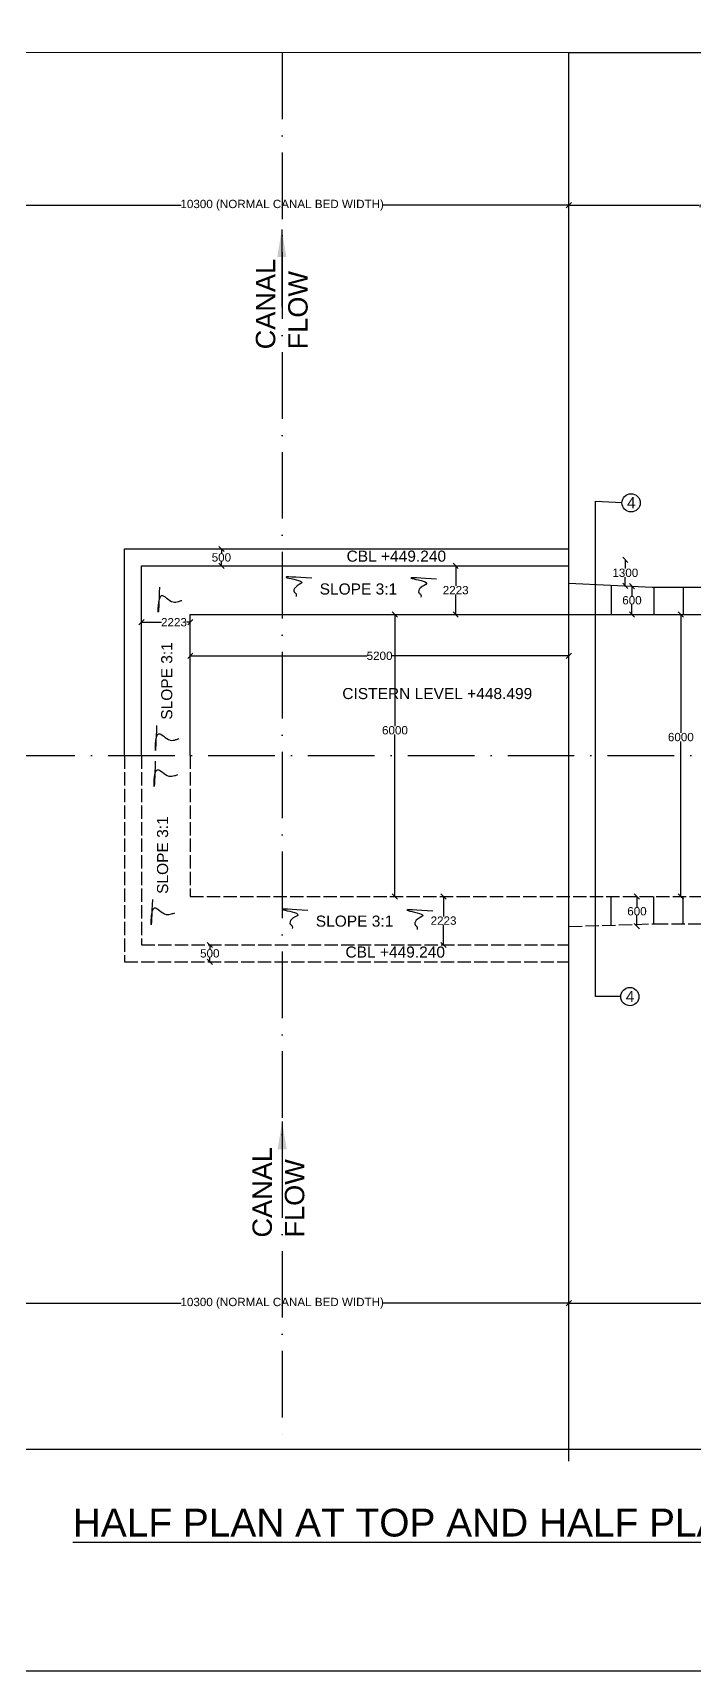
# Model space of a CAD drawing. Header units: millimetres. Extents: x 5124 to 3345995, y 2311 to 45968829.
# Drawn here: x 3280619 to 3292544, y 45924010 to 45953540 of the extents above; entities that cross this region are included whole.
import ezdxf

# ---------------------------------------------------------------- set-up
doc = ezdxf.new("R2010")
doc.units = ezdxf.units.MM
doc.header["$MEASUREMENT"] = 0
doc.linetypes.add('ACAD_ISO02W100', pattern=[15, 12, -3])
doc.linetypes.add('ACAD_ISO10W100', pattern=[18, 12, -3, 0, -3])
for name, color, linetype in [('DIMENSION', 7, 'Continuous'), ('DRAWING', 7, 'Continuous'), ('TEXT', 7, 'Continuous')]:
    doc.layers.add(name, color=color, linetype=linetype)
doc.styles.get("Standard").update_dxf_attribs({"font": 'arial.ttf', "height": 150})
doc.dimstyles.get("Standard").update_dxf_attribs({"dimtxt": 200, "dimasz": 110, "dimexe": 0.18, "dimexo": 0.0625, "dimgap": 0.09, "dimtad": 0, "dimtih": 1, "dimtoh": 1, "dimdec": 0, "dimzin": 0, "dimdsep": 46, "dimtxsty": 'Standard', "dimblk": 'OBLIQUE', "dimcen": 0.09, "dimse1": 1, "dimse2": 1, "dimadec": 0, "dimazin": 0, "dimtfac": 1, "dimtdec": 0, "dimtofl": 0, "dimtmove": 0, "dimatfit": 3, "dimfxl": 1, "dimtolj": 1, "dimtzin": 0, "dimarcsym": 0})

# ---------------------------------------------------------------- blocks, each defined once
blk = doc.blocks.new('_Oblique')
at = {"color": 0, "linetype": 'ByBlock', "lineweight": -2}
blk.add_line((-0.5, -0.5), (0.5, 0.5), dxfattribs=at)
blk = doc.blocks.new('*D58')
at = {"layer": 'Defpoints', "color": 0, "transparency": 16777216}
for p in [(3279946, 45950748), (3290283, 45950748), (3290283, 45950432)]:
    blk.add_point(p, dxfattribs=at)
at = {"layer": 'DIMENSION', "color": 0, "lineweight": -2, "transparency": 16777216}
for p, q in [((3279946, 45950432), (3283296, 45950432)), ((3290283, 45950432), (3286933, 45950432))]:
    blk.add_line(p, q, dxfattribs=at)
at = {"layer": 'DIMENSION', "color": 0, "lineweight": -2, "transparency": 16777216, "xscale": 95, "yscale": 95, "zscale": 95, "rotation": 180}
blk.add_blockref('_Oblique', (3279946, 45950432), dxfattribs=at)
at = {"layer": 'DIMENSION', "color": 0, "lineweight": -2, "transparency": 16777216, "xscale": 95, "yscale": 95, "zscale": 95}
blk.add_blockref('_Oblique', (3290283, 45950432), dxfattribs=at)
at = {"layer": 'DIMENSION', "color": 0, "transparency": 16777216, "insert": (3285115, 45950432), "char_height": 150, "attachment_point": 5}
blk.add_mtext('\\A1;10300 (NORMAL CANAL BED WIDTH)', dxfattribs=at)
blk = doc.blocks.new('*D59')
at = {"layer": 'Defpoints', "color": 0, "transparency": 16777216}
for p in [(3290283, 45950432), (3295445, 45950432), (3295445, 45950432)]:
    blk.add_point(p, dxfattribs=at)
at = {"layer": 'DIMENSION', "color": 0, "lineweight": -2, "transparency": 16777216}
for p, q in [((3290283, 45950432), (3292637, 45950432)), ((3295445, 45950432), (3293091, 45950432))]:
    blk.add_line(p, q, dxfattribs=at)
at = {"layer": 'DIMENSION', "color": 0, "lineweight": -2, "transparency": 16777216, "xscale": 95, "yscale": 95, "zscale": 95, "rotation": 180}
blk.add_blockref('_Oblique', (3290283, 45950432), dxfattribs=at)
at = {"layer": 'DIMENSION', "color": 0, "lineweight": -2, "transparency": 16777216, "xscale": 95, "yscale": 95, "zscale": 95}
blk.add_blockref('_Oblique', (3295445, 45950432), dxfattribs=at)
at = {"layer": 'DIMENSION', "color": 0, "transparency": 16777216, "insert": (3292864, 45950432), "char_height": 150, "attachment_point": 5}
blk.add_mtext('\\A1;4150', dxfattribs=at)
blk = doc.blocks.new('*D61')
at = {"layer": 'Defpoints', "color": 0, "transparency": 16777216}
for p in [(3284019, 45944236), (3284019, 45944236), (3284019, 45943931)]:
    blk.add_point(p, dxfattribs=at)
at = {"layer": 'DIMENSION', "color": 0, "lineweight": -2, "transparency": 16777216}
for p, q in [((3284019, 45944236), (3284019, 45944160)), ((3284019, 45943931), (3284019, 45944007))]:
    blk.add_line(p, q, dxfattribs=at)
at = {"layer": 'DIMENSION', "color": 0, "lineweight": -2, "transparency": 16777216, "xscale": 95, "yscale": 95, "zscale": 95}
for p, rotation in [((3284019, 45944236), 90), ((3284019, 45943931), 270)]:
    blk.add_blockref('_Oblique', p, dxfattribs=dict(at, rotation=rotation))
at = {"layer": 'DIMENSION', "color": 0, "transparency": 16777216, "insert": (3284019, 45944083), "char_height": 150, "attachment_point": 5}
blk.add_mtext('\\A1;500', dxfattribs=at)
blk = doc.blocks.new('*D62')
at = {"layer": 'Defpoints', "color": 0, "transparency": 16777216}
for p in [(3287090, 45943055), (3287090, 45937975), (3287148, 45937975)]:
    blk.add_point(p, dxfattribs=at)
at = {"layer": 'DIMENSION', "color": 0, "lineweight": -2, "transparency": 16777216}
for p, q in [((3287148, 45943055), (3287148, 45941044)), ((3287148, 45937975), (3287148, 45940891))]:
    blk.add_line(p, q, dxfattribs=at)
at = {"layer": 'DIMENSION', "color": 0, "lineweight": -2, "transparency": 16777216, "xscale": 95, "yscale": 95, "zscale": 95}
for p, rotation in [((3287148, 45943055), 90), ((3287148, 45937975), 270)]:
    blk.add_blockref('_Oblique', p, dxfattribs=dict(at, rotation=rotation))
at = {"layer": 'DIMENSION', "color": 0, "transparency": 16777216, "insert": (3287148, 45940968), "char_height": 150, "attachment_point": 5}
blk.add_mtext('\\A1;6000', dxfattribs=at)
blk = doc.blocks.new('*D63')
at = {"layer": 'Defpoints', "color": 0, "transparency": 16777216}
for p in [(3288024, 45937975), (3288024, 45937975), (3288024, 45937099)]:
    blk.add_point(p, dxfattribs=at)
at = {"layer": 'DIMENSION', "color": 0, "lineweight": -2, "transparency": 16777216}
for p, q in [((3288024, 45937975), (3288024, 45937614)), ((3288024, 45937099), (3288024, 45937460))]:
    blk.add_line(p, q, dxfattribs=at)
at = {"layer": 'DIMENSION', "color": 0, "lineweight": -2, "transparency": 16777216, "xscale": 95, "yscale": 95, "zscale": 95}
for p, rotation in [((3288024, 45937975), 90), ((3288024, 45937099), 270)]:
    blk.add_blockref('_Oblique', p, dxfattribs=dict(at, rotation=rotation))
at = {"layer": 'DIMENSION', "color": 0, "transparency": 16777216, "insert": (3288024, 45937537), "char_height": 150, "attachment_point": 5}
blk.add_mtext('\\A1;2223', dxfattribs=at)
blk = doc.blocks.new('*D64')
at = {"layer": 'Defpoints', "color": 0, "transparency": 16777216}
for p in [(3283810, 45937099), (3283810, 45937099), (3283810, 45936794)]:
    blk.add_point(p, dxfattribs=at)
at = {"layer": 'DIMENSION', "color": 0, "lineweight": -2, "transparency": 16777216}
for p, q in [((3283810, 45937099), (3283810, 45937023)), ((3283810, 45936794), (3283810, 45936870))]:
    blk.add_line(p, q, dxfattribs=at)
at = {"layer": 'DIMENSION', "color": 0, "lineweight": -2, "transparency": 16777216, "xscale": 95, "yscale": 95, "zscale": 95}
for p, rotation in [((3283810, 45937099), 90), ((3283810, 45936794), 270)]:
    blk.add_blockref('_Oblique', p, dxfattribs=dict(at, rotation=rotation))
at = {"layer": 'DIMENSION', "color": 0, "transparency": 16777216, "insert": (3283810, 45936947), "char_height": 150, "attachment_point": 5}
blk.add_mtext('\\A1;500', dxfattribs=at)
blk = doc.blocks.new('*D65')
at = {"layer": 'Defpoints', "color": 0, "transparency": 16777216}
for p in [(3291511, 45937975), (3291700, 45937975), (3290482, 45937438)]:
    blk.add_point(p, dxfattribs=at)
at = {"layer": 'DIMENSION', "color": 0, "lineweight": -2, "transparency": 16777216}
for p, q in [((3291511, 45937975), (3291511, 45937783)), ((3291511, 45937438), (3291511, 45937630))]:
    blk.add_line(p, q, dxfattribs=at)
at = {"layer": 'DIMENSION', "color": 0, "lineweight": -2, "transparency": 16777216, "xscale": 95, "yscale": 95, "zscale": 95}
for p, rotation in [((3291511, 45937975), 90), ((3291511, 45937438), 270)]:
    blk.add_blockref('_Oblique', p, dxfattribs=dict(at, rotation=rotation))
at = {"layer": 'DIMENSION', "color": 0, "transparency": 16777216, "insert": (3291511, 45937706), "char_height": 150, "attachment_point": 5}
blk.add_mtext('\\A1;600', dxfattribs=at)
blk = doc.blocks.new('*D66')
at = {"layer": 'Defpoints', "color": 0, "transparency": 16777216}
for p in [(3292145, 45943055), (3292302, 45943055), (3292145, 45937975)]:
    blk.add_point(p, dxfattribs=at)
at = {"layer": 'DIMENSION', "color": 0, "lineweight": -2, "transparency": 16777216}
for p, q in [((3292302, 45943055), (3292302, 45940922)), ((3292302, 45937975), (3292302, 45940769))]:
    blk.add_line(p, q, dxfattribs=at)
at = {"layer": 'DIMENSION', "color": 0, "lineweight": -2, "transparency": 16777216, "xscale": 95, "yscale": 95, "zscale": 95}
for p, rotation in [((3292302, 45943055), 90), ((3292302, 45937975), 270)]:
    blk.add_blockref('_Oblique', p, dxfattribs=dict(at, rotation=rotation))
at = {"layer": 'DIMENSION', "color": 0, "transparency": 16777216, "insert": (3292302, 45940845), "char_height": 150, "attachment_point": 5}
blk.add_mtext('\\A1;6000', dxfattribs=at)
blk = doc.blocks.new('*D67')
at = {"layer": 'Defpoints', "color": 0, "transparency": 16777216}
for p in [(3291421, 45943566), (3291445, 45943566), (3291421, 45943055)]:
    blk.add_point(p, dxfattribs=at)
at = {"layer": 'DIMENSION', "color": 0, "lineweight": -2, "transparency": 16777216}
for p, q in [((3291421, 45943566), (3291421, 45943387)), ((3291421, 45943055), (3291421, 45943234))]:
    blk.add_line(p, q, dxfattribs=at)
at = {"layer": 'DIMENSION', "color": 0, "lineweight": -2, "transparency": 16777216, "xscale": 95, "yscale": 95, "zscale": 95}
for p, rotation in [((3291421, 45943566), 90), ((3291421, 45943055), 270)]:
    blk.add_blockref('_Oblique', p, dxfattribs=dict(at, rotation=rotation))
at = {"layer": 'DIMENSION', "color": 0, "transparency": 16777216, "insert": (3291421, 45943311), "char_height": 150, "attachment_point": 5}
blk.add_mtext('\\A1;600', dxfattribs=at)
blk = doc.blocks.new('*D88')
at = {"layer": 'Defpoints', "color": 0, "transparency": 16777216}
for p in [(3288243, 45943931), (3288243, 45943055), (3288243, 45943055)]:
    blk.add_point(p, dxfattribs=at)
at = {"layer": 'DIMENSION', "color": 0, "lineweight": -2, "transparency": 16777216}
for p, q in [((3288243, 45943931), (3288243, 45943570)), ((3288243, 45943055), (3288243, 45943416))]:
    blk.add_line(p, q, dxfattribs=at)
at = {"layer": 'DIMENSION', "color": 0, "lineweight": -2, "transparency": 16777216, "xscale": 95, "yscale": 95, "zscale": 95}
for p, rotation in [((3288243, 45943931), 90), ((3288243, 45943055), 270)]:
    blk.add_blockref('_Oblique', p, dxfattribs=dict(at, rotation=rotation))
at = {"layer": 'DIMENSION', "color": 0, "transparency": 16777216, "insert": (3288243, 45943493), "char_height": 150, "attachment_point": 5}
blk.add_mtext('\\A1;2223', dxfattribs=at)
blk = doc.blocks.new('*D110')
at = {"layer": 'Defpoints', "color": 0, "transparency": 16777216}
for p in [(3279946, 45930957), (3290283, 45930957), (3290283, 45930642)]:
    blk.add_point(p, dxfattribs=at)
at = {"layer": 'DIMENSION', "color": 0, "lineweight": -2, "transparency": 16777216}
for p, q in [((3279946, 45930642), (3283296, 45930642)), ((3290283, 45930642), (3286933, 45930642))]:
    blk.add_line(p, q, dxfattribs=at)
at = {"layer": 'DIMENSION', "color": 0, "lineweight": -2, "transparency": 16777216, "xscale": 95, "yscale": 95, "zscale": 95, "rotation": 180}
blk.add_blockref('_Oblique', (3279946, 45930642), dxfattribs=at)
at = {"layer": 'DIMENSION', "color": 0, "lineweight": -2, "transparency": 16777216, "xscale": 95, "yscale": 95, "zscale": 95}
blk.add_blockref('_Oblique', (3290283, 45930642), dxfattribs=at)
at = {"layer": 'DIMENSION', "color": 0, "transparency": 16777216, "insert": (3285115, 45930642), "char_height": 150, "attachment_point": 5}
blk.add_mtext('\\A1;10300 (NORMAL CANAL BED WIDTH)', dxfattribs=at)
blk = doc.blocks.new('*D111')
at = {"layer": 'Defpoints', "color": 0, "transparency": 16777216}
for p in [(3290283, 45930642), (3296456, 45930642), (3296456, 45930642)]:
    blk.add_point(p, dxfattribs=at)
at = {"layer": 'DIMENSION', "color": 0, "lineweight": -2, "transparency": 16777216}
for p, q in [((3290283, 45930642), (3293142, 45930642)), ((3296456, 45930642), (3293596, 45930642))]:
    blk.add_line(p, q, dxfattribs=at)
at = {"layer": 'DIMENSION', "color": 0, "lineweight": -2, "transparency": 16777216, "xscale": 95, "yscale": 95, "zscale": 95, "rotation": 180}
blk.add_blockref('_Oblique', (3290283, 45930642), dxfattribs=at)
at = {"layer": 'DIMENSION', "color": 0, "lineweight": -2, "transparency": 16777216, "xscale": 95, "yscale": 95, "zscale": 95}
blk.add_blockref('_Oblique', (3296456, 45930642), dxfattribs=at)
at = {"layer": 'DIMENSION', "color": 0, "transparency": 16777216, "insert": (3293369, 45930642), "char_height": 150, "attachment_point": 5}
blk.add_mtext('\\A1;4150', dxfattribs=at)
blk = doc.blocks.new('*D113')
at = {"layer": 'Defpoints', "color": 0, "transparency": 16777216}
for p in [(3283459, 45942264), (3290283, 45942310), (3290283, 45942264)]:
    blk.add_point(p, dxfattribs=at)
at = {"layer": 'DIMENSION', "color": 0, "lineweight": -2, "transparency": 16777216}
for p, q in [((3283459, 45942310), (3286647, 45942310)), ((3290283, 45942310), (3287095, 45942310))]:
    blk.add_line(p, q, dxfattribs=at)
at = {"layer": 'DIMENSION', "color": 0, "lineweight": -2, "transparency": 16777216, "xscale": 95, "yscale": 95, "zscale": 95, "rotation": 180}
blk.add_blockref('_Oblique', (3283459, 45942310), dxfattribs=at)
at = {"layer": 'DIMENSION', "color": 0, "lineweight": -2, "transparency": 16777216, "xscale": 95, "yscale": 95, "zscale": 95}
blk.add_blockref('_Oblique', (3290283, 45942310), dxfattribs=at)
at = {"layer": 'DIMENSION', "color": 0, "transparency": 16777216, "insert": (3286871, 45942310), "char_height": 150, "attachment_point": 5}
blk.add_mtext('\\A1;5200', dxfattribs=at)
blk = doc.blocks.new('*D114')
at = {"layer": 'Defpoints', "color": 0, "transparency": 16777216}
for p in [(3283459, 45942915), (3282581, 45941141), (3283459, 45941141)]:
    blk.add_point(p, dxfattribs=at)
at = {"layer": 'DIMENSION', "color": 0, "lineweight": -2, "transparency": 16777216}
for p, q in [((3282581, 45942915), (3282938, 45942915)), ((3283459, 45942915), (3283389, 45942915))]:
    blk.add_line(p, q, dxfattribs=at)
at = {"layer": 'DIMENSION', "color": 0, "lineweight": -2, "transparency": 16777216, "xscale": 95, "yscale": 95, "zscale": 95, "rotation": 180}
blk.add_blockref('_Oblique', (3282581, 45942915), dxfattribs=at)
at = {"layer": 'DIMENSION', "color": 0, "lineweight": -2, "transparency": 16777216, "xscale": 95, "yscale": 95, "zscale": 95}
blk.add_blockref('_Oblique', (3283459, 45942915), dxfattribs=at)
at = {"layer": 'DIMENSION', "color": 0, "transparency": 16777216, "insert": (3283164, 45942915), "char_height": 150, "attachment_point": 5}
blk.add_mtext('\\A1;2223', dxfattribs=at)
blk = doc.blocks.new('*D115')
at = {"layer": 'Defpoints', "color": 0, "transparency": 16777216}
for p in [(3291301, 45944039), (3298072, 45944039), (3291301, 45943572)]:
    blk.add_point(p, dxfattribs=at)
at = {"layer": 'DIMENSION', "color": 0, "lineweight": -2, "transparency": 16777216}
for p, q in [((3291301, 45944039), (3291301, 45943882)), ((3291301, 45943572), (3291301, 45943729))]:
    blk.add_line(p, q, dxfattribs=at)
at = {"layer": 'DIMENSION', "color": 0, "lineweight": -2, "transparency": 16777216, "xscale": 95, "yscale": 95, "zscale": 95}
for p, rotation in [((3291301, 45944039), 90), ((3291301, 45943572), 270)]:
    blk.add_blockref('_Oblique', p, dxfattribs=dict(at, rotation=rotation))
at = {"layer": 'DIMENSION', "color": 0, "transparency": 16777216, "insert": (3291301, 45943806), "char_height": 150, "attachment_point": 5}
blk.add_mtext('\\A1;1300', dxfattribs=at)

msp = doc.modelspace()

# ---------------------------------------------------------------- linework, layer by layer
at = {"layer": 'DIMENSION'}
msp.add_lwpolyline([(3345870.9, 45924009.6), (3264270.8, 45924009.6), (3264270.8, 45968829.2), (3345870.9, 45968829.2)], close=True, dxfattribs=at)
msp.add_lwpolyline([(3291218.7, 45936168.6), (3290761.4, 45936168.6), (3290761.4, 45945096.3), (3291241.3, 45945074.5)], dxfattribs=at)
for centre in [(3291405.5, 45945067), (3291383.1, 45936168.6)]:
    msp.add_circle(centre, 164.4, dxfattribs=at)
for points in [[(3285649.7, 45943707.7), (3285207.1, 45943718.5), (3285468.3, 45943627.9), (3285352.2, 45943544.6), (3285330.5, 45943461.2), (3285366.7, 45943425), (3285366.7, 45943381.5)], [(3287899.7, 45943693.2), (3287457.1, 45943704), (3287718.3, 45943613.4), (3287602.2, 45943530.1), (3287580.4, 45943446.8), (3287616.7, 45943410.5), (3287616.7, 45943367)], [(3282903.1, 45943548.7), (3282880.8, 45943111.1), (3282940.1, 45943396.9), (3283148.9, 45943281), (3283249.5, 45943291.3), (3283308.8, 45943309.4)], [(3282850.9, 45941056.8), (3282828.6, 45940619.2), (3282887.9, 45940905), (3283096.7, 45940789.1), (3283197.3, 45940799.4), (3283256.6, 45940817.5)], [(3282827.9, 45940409.3), (3282805.7, 45939971.7), (3282865, 45940257.5), (3283073.8, 45940141.6), (3283174.3, 45940151.9), (3283233.6, 45940170)], [(3282775.7, 45937917.4), (3282753.5, 45937479.8), (3282812.8, 45937765.6), (3283021.6, 45937649.8), (3283122.1, 45937660.1), (3283181.4, 45937678.1)], [(3285579.5, 45937721.3), (3285136.9, 45937732.2), (3285398.1, 45937641.6), (3285282, 45937558.3), (3285260.2, 45937474.9), (3285296.5, 45937438.7), (3285296.5, 45937395.2)], [(3287829.4, 45937706.8), (3287386.8, 45937717.7), (3287648.1, 45937627.1), (3287532, 45937543.8), (3287510.2, 45937460.4), (3287546.5, 45937424.2), (3287546.5, 45937380.7)]]:
    msp.add_spline(points, degree=3, dxfattribs=at)
at = {"layer": 'DRAWING'}
for points in [[(3290282.7, 45953181.5), (3312823.9, 45953181.5), (3312823.9, 45928005), (3264670.7, 45928005), (3264670.7, 45953189.9), (3290282.7, 45953181.5)], [(3290282.7, 45927793.3), (3290282.7, 45953181.5)], [(3291785.5, 45943549.6), (3301779.4, 45943549.6), (3301779.4, 45945098.9), (3301279.8, 45945098.9), (3301279.8, 45944038.8), (3296489.4, 45944038.8), (3295445, 45944029.1)], [(3282275.1, 45940515), (3282275.1, 45944236.2), (3290282.7, 45944236.2)], [(3282580.6, 45940515), (3282580.6, 45943930.7), (3290282.7, 45943930.7)], [(3290282.7, 45943620.6), (3291785.5, 45943549.6)], [(3291047.5, 45943584.5), (3291047.5, 45943055.5)], [(3291817.7, 45943549.6), (3291817.7, 45943055.5)], [(3292345.8, 45943549.6), (3292345.8, 45943055.5)], [(3283458.8, 45940515), (3283458.8, 45943055.5), (3302255.3, 45943055.5), (3302255.3, 45940515)], [(3291047.5, 45937455.9), (3291047.5, 45937974.6)], [(3291817.7, 45937480.5), (3291817.7, 45937974.6)], [(3292345.8, 45937480.5), (3292345.8, 45937974.6)]]:
    msp.add_lwpolyline(points, dxfattribs=at)
at = {"layer": 'DRAWING', "linetype": 'ACAD_ISO10W100', "ltscale": 100}
for points in [[(3285114.4, 45953183.2), (3285114.4, 45928005)], [(3265779.2, 45940515), (3311922.8, 45940515), (3311922.8, 45942128.8)]]:
    msp.add_lwpolyline(points, dxfattribs=at)
at = {"layer": 'DRAWING', "linetype": 'ACAD_ISO02W100', "ltscale": 20}
for points in [[(3282275.1, 45940515), (3282275.1, 45936793.9), (3290282.7, 45936793.9)], [(3282580.6, 45940515), (3282580.6, 45937099.4), (3290282.7, 45937099.4)], [(3283458.8, 45940515), (3283458.8, 45937974.6), (3302255.3, 45937974.6), (3302255.3, 45940515)], [(3290282.7, 45937431.8), (3291832.3, 45937480.5)], [(3291832.3, 45937480.5), (3301779.4, 45937480.5), (3301779.4, 45935931.2), (3301279.8, 45935931.2), (3301279.8, 45936991.3), (3295450, 45936991.3)]]:
    msp.add_lwpolyline(points, dxfattribs=at)

# ---------------------------------------------------------------- texts
at = {"layer": 'TEXT', "color": 7}
msp.add_text('%%UHALF PLAN AT TOP AND HALF PLAN AT BOTTOM', height=501.297, dxfattribs=at).set_placement((3281340.3, 45926437.6))
at = {"layer": 'TEXT', "width": 1904.27, "attachment_point": 1, "rotation": 90}
for s, insert, char_height in [('CANAL FLOW', (3284640.2, 45947834.1), 350), ('SLOPE 3:1', (3282933.6, 45941158.9), 200), ('SLOPE 3:1', (3282858.5, 45938019.5), 200), ('CANAL FLOW', (3284579.6, 45931826.4), 350)]:
    msp.add_mtext(s, dxfattribs=dict(at, insert=insert, char_height=char_height))
at = {"layer": 'TEXT', "char_height": 200, "attachment_point": 1}
for s, insert, width in [('4', (3291332.1, 45945170), 4502.224), ('CBL +449.240', (3286275.9, 45944206.7), 1904.27), ('SLOPE 3:1', (3285791.1, 45943615.2), 1904.27), ('CISTERN LEVEL +448.499', (3286198.9, 45941730.4), 4502.224), ('SLOPE 3:1', (3285720.9, 45937628.9), 1904.27), ('CBL +449.240', (3286256.1, 45937071.5), 1904.27), ('4', (3291309.6, 45936271.5), 4502.224)]:
    msp.add_mtext(s, dxfattribs=dict(at, insert=insert, width=width))

# ---------------------------------------------------------------- dimensions: what is measured, and where the dimension line sits
at = {"layer": 'DIMENSION'}
for base, p1, p2, text, picture, middle in [((3290282.7, 45950432.5), (3279946.4, 45950748.2), (3290282.7, 45950748.2), '10300 (NORMAL CANAL BED WIDTH)', '*D58', (3285114.6, 45950432.5)), ((3295445, 45950432.5), (3290282.7, 45950432.5), (3295445, 45950432.5), '4150', '*D59', (3292863.9, 45950432.5)), ((3290282.7, 45942309.9), (3283458.8, 45942264.3), (3290282.7, 45942264.3), '5200', '*D113', (3286870.8, 45942309.9)), ((3290282.7, 45930641.7), (3279946.4, 45930957.4), (3290282.7, 45930957.4), '10300 (NORMAL CANAL BED WIDTH)', '*D110', (3285114.6, 45930641.7)), ((3296455.8, 45930641.7), (3290282.7, 45930641.7), (3296455.8, 45930641.7), '4150', '*D111', (3293369.3, 45930641.7))]:
    dim = msp.add_linear_dim(base=base, p1=p1, p2=p2, text=text, dimstyle='Standard', override={"dimtxt": 150, "dimasz": 95, "dimarcsym": 1}, dxfattribs=at)
    dim.commit()
    dim.dimension.update_dxf_attribs({"geometry": picture, "text_midpoint": middle})
for base, p1, p2, text, picture, middle in [((3284019.1, 45944236.2), (3284019.1, 45943930.7), (3284019.1, 45944236.2), '500', '*D61', (3284019.1, 45944083.4)), ((3288243.2, 45943055.5), (3288243.2, 45943930.7), (3288243.2, 45943055.5), '2223', '*D88', (3288243.2, 45943493.1)), ((3291300.9, 45944038.8), (3291300.9, 45943572.5), (3298072.3, 45944038.8), '1300', '*D115', (3291300.9, 45943805.6)), ((3291421.3, 45943565.7), (3291421.3, 45943055.5), (3291445.4, 45943565.7), '600', '*D67', (3291421.3, 45943310.6)), ((3288023.5, 45937974.6), (3288023.5, 45937099.4), (3288023.5, 45937974.6), '2223', '*D63', (3288023.5, 45937537)), ((3291511, 45937974.6), (3290481.6, 45937438.1), (3291700.3, 45937974.6), '600', '*D65', (3291511, 45937706.3)), ((3283810.2, 45937099.4), (3283810.2, 45936793.9), (3283810.2, 45937099.4), '500', '*D64', (3283810.2, 45936946.7))]:
    dim = msp.add_linear_dim(base=base, p1=p1, p2=p2, angle=90, text=text, dimstyle='Standard', override={"dimtxt": 150, "dimasz": 95, "dimarcsym": 1}, dxfattribs=at)
    dim.commit()
    dim.dimension.update_dxf_attribs({"geometry": picture, "text_midpoint": middle})
for base, p1, p2, picture, middle in [((3287148.4, 45937974.6), (3287089.9, 45943055.5), (3287089.9, 45937974.6), '*D62', (3287148.4, 45940967.7)), ((3292302.3, 45943055.5), (3292145, 45937974.6), (3292145, 45943055.5), '*D66', (3292302.3, 45940845.2))]:
    dim = msp.add_linear_dim(base=base, p1=p1, p2=p2, angle=90, text='6000', dimstyle='Standard', override={"dimtxt": 150, "dimasz": 95, "dimarcsym": 1}, dxfattribs=at)
    dim.commit()
    dim.dimension.update_dxf_attribs({"geometry": picture, "text_midpoint": middle, "dimtype": 160})
dim = msp.add_linear_dim(base=(3283458.8, 45942914.8), p1=(3282580.6, 45941141.4), p2=(3283458.8, 45941141.4), text='2223', dimstyle='Standard', override={"dimtxt": 150, "dimasz": 95, "dimarcsym": 1}, dxfattribs=at)
dim.commit()
dim.dimension.update_dxf_attribs({"geometry": '*D114', "text_midpoint": (3283163.7, 45942914.8), "dimtype": 160})

# ---------------------------------------------------------------- leaders
for points in [[(3285108, 45949995.4), (3285108, 45948591.5)], [(3285114.4, 45933916.3), (3285114.4, 45932512.3)]]:
    msp.add_leader(points, dimstyle='Standard', override={"dimtxt": 150, "dimasz": 500, "dimgap": 0.09, "dimtad": 0, "dimarcsym": 1}, dxfattribs=at)

doc.saveas('drawing.dxf')
